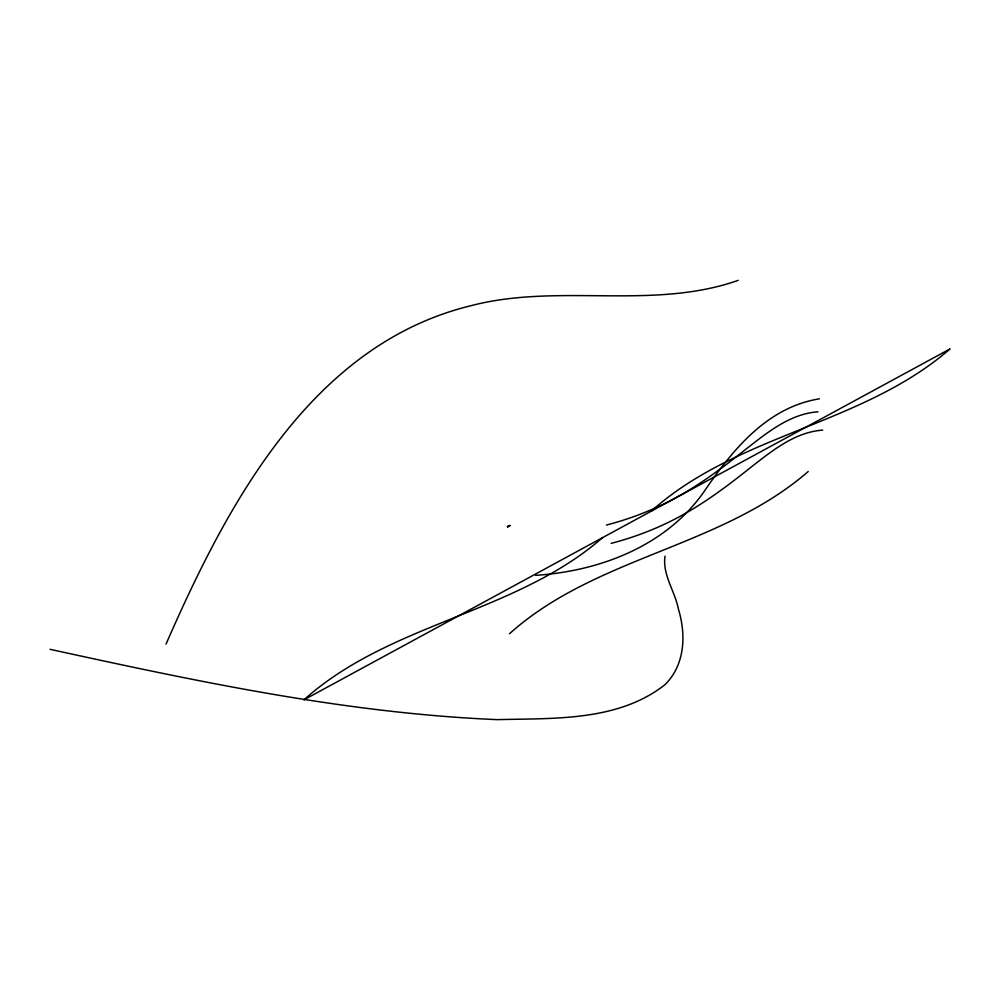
<?xml version="1.0" encoding="UTF-8"?>
<svg xmlns="http://www.w3.org/2000/svg" width="1000" height="1000" viewBox="0 0 1000 1000"><rect width="100%" height="100%" fill="white"/><g stroke="black" fill="none" stroke-linecap="round" stroke-linejoin="round"><path stroke-width="1.5" d="M665.025 556.188C662.225 574.612 675.013 591.35 678.413 609.087C686.25 634.788 685.1 665.163 664.712 684.9C617.688 721.6 553.812 718.162 497.413 719.638C346.125 713.275 197.488 681.5 50 649.312M166.025 644.125C226.675 505.387 311.087 344.5 471.075 305.675C558.713 282.762 652.113 310.65 738.2 280.363M651.237 511.213C737.35 433.85 862.6 424.975 950 348.938L303.875 699.887C389.988 622.525 515.237 613.65 602.638 537.612M509.475 633.75C595.588 556.388 720.85 547.513 808.238 471.475M508.738 525.763L509.4 525.525M507.3 526.675L508.4 526.075L507.675 527.038M509.462 525.588L510.062 525.525M507.587 526.95L508.525 526.188M509.688 525.688L508.975 525.975M819.4 398.825C767.25 407.225 732.7 449.7 704.7 490.688C666.812 545.7 600.237 571.15 535.588 575.35M817.987 411.8C789.737 413.85 767.038 432.788 745.588 449.412C720.263 469.712 693.988 489.175 664.737 503.512A199.275 126.225 -14.5 0 1 606.425 525.05M822.725 430.112C794.475 432.163 771.775 451.1 750.325 467.725C725 488.025 698.725 507.488 669.475 521.812A199.275 126.225 -14.5 0 1 611.163 543.362"/></g></svg>
